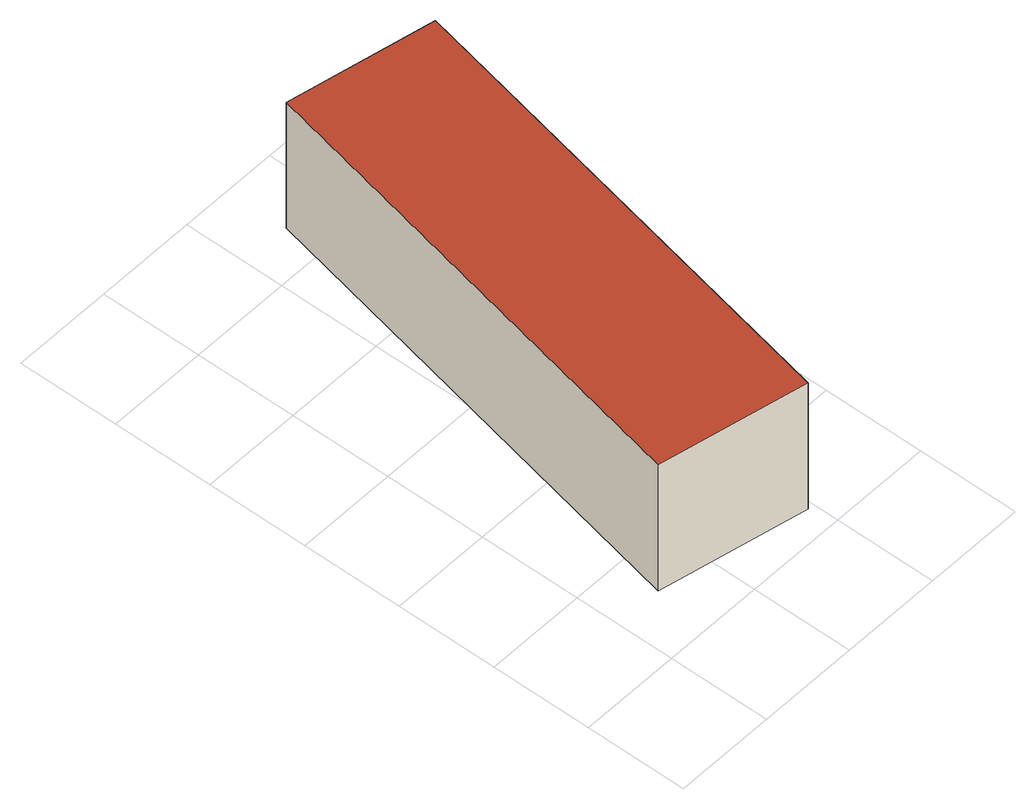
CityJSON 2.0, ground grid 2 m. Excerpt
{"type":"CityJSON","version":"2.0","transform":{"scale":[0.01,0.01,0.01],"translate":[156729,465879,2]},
"CityObjects":{
"building1":{"type":"Building","attributes":{"b3_dak_type":"horizontal","b3_extrusie":"standard","b3_h_dak_50p":5.88,"b3_h_dak_70p":5.88,"b3_h_dak_max":5.91,"b3_h_dak_min":5.82,"b3_h_maaiveld":2.95,"b3_is_glas_dak":false,"b3_kas_warenhuis":false,"b3_kwaliteitsindicator":true,"b3_mutatie_ahn3_ahn4":false,"b3_mutatie_ahn4_ahn5":false,"b3_n_nok":0,"b3_n_vlakken":1,"b3_opp_buitenmuur":74.97,"b3_opp_dak_plat":29.24,"b3_opp_dak_schuin":0,"b3_opp_grond":29.23,"b3_opp_scheidingsmuur":0,"b3_rmse_lod12":0.0237,"b3_rmse_lod13":0.0237,"b3_rmse_lod22":0.0143,"b3_t_run":22,"b3_val3dity_lod12":"[]","b3_val3dity_lod13":"[]","b3_val3dity_lod22":"[]","b3_volume_lod12":85.77,"b3_volume_lod13":85.77,"b3_volume_lod22":85.51,"geconstateerd":false,"oorspronkelijkbouwjaar":2012,"status":"Pand in gebruik"},"children":["building1-1"]},
"building1-1":{"type":"BuildingPart","parents":["building1"],"geometry":[{"type":"Solid","lod":"2.2","boundaries":[[[[0,1,2,3]],[[4,5,6,7]],[[7,6,1,0]],[[6,5,2,1]],[[5,4,3,2]],[[4,7,0,3]]]],"semantics":{"surfaces":[{"type":"GroundSurface"},{"type":"RoofSurface"},{"type":"WallSurface"}],"values":[[0,1,2,2,2,2]]}}]}
},
"vertices":[
[97,113,95],[299,1077,95],[589,1016,95],[388,52,95],[388,52,388],[589,1016,388],[299,1077,388],[97,113,388]
]}
